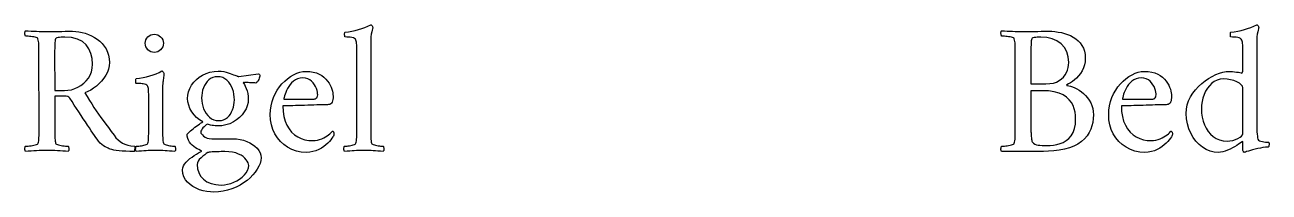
# Model space of a CAD drawing. Header units: millimetres. Extents: x -4 to 95, y -124 to 50.
# Drawn here: x 50.92 to 72.56, y -64.32 to -61.41 of the extents above; entities that cross this region are included whole.
import ezdxf

# ---------------------------------------------------------------- set-up
doc = ezdxf.new("R2010")
doc.units = ezdxf.units.MM
doc.layers.add('TEXT', color=5, linetype='Continuous')

msp = doc.modelspace()

# ---------------------------------------------------------------- linework, layer by layer
at = {"layer": 'TEXT'}
for points in [[(56.6903, -61.8419), (56.6902, -61.8233), (56.6899, -61.8028), (56.6894, -61.7805), (56.6887, -61.7565), (56.6872, -61.7328), (56.6843, -61.7117), (56.6799, -61.6932), (56.6742, -61.6774), (56.665, -61.6613), (56.6504, -61.6484), (56.6303, -61.6387), (56.6048, -61.6323), (56.5761, -61.628), (56.5464, -61.625), (56.5156, -61.6232), (56.4839, -61.6226), (56.4824, -61.6201), (56.481, -61.6125), (56.4799, -61.5999), (56.479, -61.5823), (56.4789, -61.5644), (56.4802, -61.5512), (56.483, -61.5426), (56.4871, -61.5387), (56.5464, -61.5309), (56.6048, -61.5206), (56.6625, -61.5076), (56.7194, -61.4919), (56.775, -61.4743), (56.829, -61.4552), (56.8815, -61.4348), (56.9323, -61.4129), (56.9386, -61.414), (56.9448, -61.4173), (56.9507, -61.4229), (56.9565, -61.4306), (56.9614, -61.4394), (56.9649, -61.448), (56.967, -61.4564), (56.9677, -61.4645), (56.9666, -61.469), (56.9633, -61.4823), (56.9578, -61.5044), (56.95, -61.5355), (56.9422, -61.5748), (56.9367, -61.6218), (56.9334, -61.6764), (56.9323, -61.7387), (56.9323, -63.2355), (56.9324, -63.2704), (56.9327, -63.304), (56.9332, -63.3365), (56.9339, -63.3677), (56.9354, -63.397), (56.9383, -63.4234), (56.9426, -63.447), (56.9484, -63.4677), (56.9537, -63.4756), (56.9633, -63.4831), (56.9771, -63.4901), (56.9952, -63.4968), (57.0157, -63.5027), (57.0371, -63.5077), (57.0593, -63.5116), (57.0823, -63.5145), (57.1039, -63.5166), (57.1222, -63.5181), (57.137, -63.5191), (57.1484, -63.5194), (57.1527, -63.527), (57.156, -63.5371), (57.1584, -63.5496), (57.1597, -63.5645), (57.1596, -63.5794), (57.1577, -63.5919), (57.1539, -63.602), (57.1484, -63.6097), (57.1014, -63.6066), (57.0573, -63.6036), (57.0159, -63.6009), (56.9774, -63.5984), (56.9391, -63.5963), (56.8984, -63.5948), (56.8552, -63.5939), (56.8097, -63.5935), (56.7656, -63.5939), (56.7238, -63.5948), (56.6842, -63.5963), (56.6468, -63.5984), (56.609, -63.6009), (56.5681, -63.6036), (56.5243, -63.6066), (56.4774, -63.6097), (56.4719, -63.602), (56.4681, -63.5919), (56.4662, -63.5794), (56.4661, -63.5645), (56.4674, -63.5496), (56.4698, -63.5371), (56.4731, -63.527), (56.4774, -63.5194), (56.4887, -63.5191), (56.5032, -63.5181), (56.521, -63.5166), (56.5419, -63.5145), (56.5643, -63.5116), (56.5863, -63.5077), (56.6079, -63.5027), (56.629, -63.4968), (56.6476, -63.4901), (56.6613, -63.4831), (56.6702, -63.4756), (56.6742, -63.4677), (56.6799, -63.447), (56.6843, -63.4234), (56.6872, -63.397), (56.6887, -63.3677), (56.6894, -63.3365), (56.6899, -63.304), (56.6902, -63.2704), (56.6903, -63.2355)], [(71.8661, -62.2194), (71.8931, -62.2201), (71.9226, -62.2222), (71.9544, -62.2257), (71.9887, -62.2306), (72.0212, -62.2362), (72.0476, -62.2415), (72.0679, -62.2467), (72.0823, -62.2516), (72.0893, -62.2476), (72.0944, -62.2355), (72.0974, -62.2153), (72.0984, -62.1871), (72.0984, -61.8419), (72.0983, -61.8233), (72.098, -61.8028), (72.0975, -61.7805), (72.0968, -61.7565), (72.0953, -61.7328), (72.0923, -61.7117), (72.088, -61.6932), (72.0823, -61.6774), (72.073, -61.6613), (72.0581, -61.6484), (72.0375, -61.6387), (72.0113, -61.6323), (71.9819, -61.628), (71.9516, -61.625), (71.9206, -61.6232), (71.8887, -61.6226), (71.8872, -61.6201), (71.8859, -61.6125), (71.8848, -61.5999), (71.8839, -61.5823), (71.8838, -61.5644), (71.8851, -61.5512), (71.8878, -61.5426), (71.8919, -61.5387), (71.9513, -61.5309), (72.0101, -61.5206), (72.0682, -61.5076), (72.1258, -61.4919), (72.1822, -61.4743), (72.2367, -61.4552), (72.2894, -61.4348), (72.3403, -61.4129), (72.3467, -61.414), (72.3528, -61.4173), (72.3588, -61.4229), (72.3645, -61.4306), (72.3695, -61.4394), (72.373, -61.448), (72.3751, -61.4564), (72.3758, -61.4645), (72.3747, -61.469), (72.3714, -61.4823), (72.3658, -61.5044), (72.3581, -61.5355), (72.3503, -61.5748), (72.3448, -61.6218), (72.3414, -61.6764), (72.3403, -61.7387), (72.3403, -63.0871), (72.3406, -63.1324), (72.3415, -63.1778), (72.343, -63.2235), (72.3452, -63.2694), (72.3481, -63.3118), (72.352, -63.3472), (72.357, -63.3755), (72.3629, -63.3968), (72.3737, -63.4128), (72.3899, -63.4254), (72.4116, -63.4346), (72.4387, -63.4403), (72.4668, -63.4441), (72.4915, -63.4472), (72.5128, -63.4497), (72.5306, -63.4516), (72.5365, -63.4516), (72.5411, -63.4516), (72.5446, -63.4516), (72.5468, -63.4516), (72.5497, -63.4539), (72.552, -63.4577), (72.5537, -63.4628), (72.5548, -63.4694), (72.5555, -63.4761), (72.556, -63.4819), (72.5564, -63.4866), (72.5565, -63.4903), (72.5561, -63.493), (72.5552, -63.498), (72.5537, -63.5051), (72.5516, -63.5145), (72.5487, -63.5237), (72.5448, -63.5302), (72.5398, -63.5342), (72.5339, -63.5355), (72.4926, -63.5383), (72.4496, -63.5435), (72.4047, -63.5512), (72.3581, -63.5613), (72.3122, -63.5725), (72.2698, -63.5835), (72.2307, -63.5943), (72.1952, -63.6048), (72.1653, -63.614), (72.1435, -63.6206), (72.1298, -63.6245), (72.1242, -63.6258), (72.1181, -63.6244), (72.1129, -63.6202), (72.1085, -63.6131), (72.1048, -63.6032), (72.102, -63.5923), (72.1, -63.5823), (72.0988, -63.573), (72.0984, -63.5645), (72.0984, -63.4548), (72.0978, -63.4427), (72.096, -63.4355), (72.0929, -63.4331), (72.0887, -63.4355), (72.0743, -63.4496), (72.0536, -63.4661), (72.0267, -63.4851), (71.9935, -63.5065), (71.9564, -63.5285), (71.9173, -63.5496), (71.8765, -63.5697), (71.8339, -63.5887), (71.7909, -63.6049), (71.7492, -63.6165), (71.7087, -63.6235), (71.6694, -63.6258), (71.5993, -63.6203), (71.531, -63.6036), (71.4646, -63.5759), (71.4, -63.5371), (71.3393, -63.4887), (71.2847, -63.4323), (71.2361, -63.3677), (71.1935, -63.2952), (71.159, -63.2162), (71.1343, -63.1327), (71.1195, -63.0445), (71.1145, -62.9516), (71.1193, -62.8755), (71.1335, -62.802), (71.1572, -62.7311), (71.1903, -62.6629), (71.2308, -62.5982), (71.2766, -62.5379), (71.3276, -62.4821), (71.3839, -62.4306), (71.4434, -62.3841), (71.5044, -62.3427), (71.5668, -62.3067), (71.6306, -62.2758), (71.6937, -62.2511), (71.754, -62.2335), (71.8115, -62.2229), (71.8661, -62.2194)], [(51.7484, -61.5226), (51.802, -61.5248), (51.8565, -61.5315), (51.9117, -61.5425), (51.9677, -61.5581), (52.0231, -61.5778), (52.0762, -61.6016), (52.1271, -61.6294), (52.1758, -61.6613), (52.2211, -61.6973), (52.2617, -61.7375), (52.2977, -61.782), (52.329, -61.8306), (52.3544, -61.8836), (52.3726, -61.9407), (52.3835, -62.0021), (52.3871, -62.0677), (52.3832, -62.1238), (52.3714, -62.179), (52.3517, -62.2335), (52.3242, -62.2871), (52.2905, -62.3387), (52.2524, -62.3871), (52.2099, -62.4323), (52.1629, -62.4742), (52.1132, -62.5117), (52.0625, -62.5435), (52.0108, -62.5698), (51.9581, -62.5903), (51.9996, -62.6583), (52.0403, -62.7234), (52.0802, -62.7857), (52.1194, -62.8452), (52.1585, -62.9031), (52.1984, -62.9609), (52.2391, -63.0184), (52.2806, -63.0758), (52.3238, -63.1346), (52.3694, -63.1964), (52.4173, -63.2612), (52.4677, -63.329), (52.5023, -63.3714), (52.5383, -63.4081), (52.5757, -63.4391), (52.6145, -63.4645), (52.6572, -63.4849), (52.706, -63.5008), (52.7612, -63.5123), (52.8226, -63.5194), (52.8278, -63.5272), (52.8306, -63.5379), (52.831, -63.5514), (52.829, -63.5677), (52.826, -63.5837), (52.8234, -63.596), (52.8212, -63.6046), (52.8194, -63.6097), (52.7436, -63.609), (52.6746, -63.6069), (52.6122, -63.6033), (52.5565, -63.5984), (52.5076, -63.5924), (52.4657, -63.5859), (52.4309, -63.5787), (52.4032, -63.571), (52.3855, -63.5636), (52.3645, -63.5544), (52.3403, -63.5434), (52.3129, -63.5306), (52.2841, -63.5142), (52.2556, -63.4923), (52.2276, -63.465), (52.2, -63.4323), (52.1883, -63.4163), (52.1726, -63.3944), (52.1528, -63.3663), (52.129, -63.3323), (52.102, -63.2931), (52.0726, -63.25), (52.0407, -63.2028), (52.0065, -63.1516), (51.9704, -63.0975), (51.9331, -63.0415), (51.8946, -62.9838), (51.8548, -62.9242), (51.8149, -62.864), (51.7758, -62.8044), (51.7375, -62.7455), (51.7, -62.6871), (51.6843, -62.6702), (51.6629, -62.6581), (51.6359, -62.6508), (51.6032, -62.6484), (51.4387, -62.6484), (51.4387, -63.2355), (51.4387, -63.2403), (51.4387, -63.2452), (51.4387, -63.25), (51.4387, -63.2548), (51.4387, -63.2597), (51.4387, -63.2645), (51.4387, -63.2694), (51.4387, -63.2742), (51.4388, -63.3041), (51.4391, -63.3327), (51.4396, -63.3598), (51.4403, -63.3855), (51.4416, -63.4094), (51.444, -63.431), (51.4473, -63.4505), (51.4516, -63.4677), (51.4573, -63.4756), (51.4677, -63.4831), (51.4831, -63.4901), (51.5032, -63.4968), (51.5262, -63.5027), (51.55, -63.5077), (51.5746, -63.5116), (51.6, -63.5145), (51.6238, -63.5166), (51.6435, -63.5181), (51.6593, -63.5191), (51.671, -63.5194), (51.6753, -63.527), (51.6786, -63.5371), (51.6809, -63.5496), (51.6823, -63.5645), (51.6822, -63.5794), (51.6802, -63.5919), (51.6765, -63.602), (51.671, -63.6097), (51.6231, -63.6066), (51.5762, -63.6036), (51.5303, -63.6009), (51.4855, -63.5984), (51.4408, -63.5963), (51.3956, -63.5948), (51.3497, -63.5939), (51.3032, -63.5935), (51.2579, -63.5939), (51.2121, -63.5948), (51.1659, -63.5963), (51.1194, -63.5984), (51.0724, -63.6009), (51.025, -63.6036), (50.9772, -63.6066), (50.929, -63.6097), (50.9235, -63.602), (50.9198, -63.5919), (50.9178, -63.5794), (50.9177, -63.5645), (50.9191, -63.5496), (50.9214, -63.5371), (50.9247, -63.527), (50.929, -63.5194), (50.9407, -63.5191), (50.9565, -63.5181), (50.9762, -63.5166), (51, -63.5145), (51.0255, -63.5116), (51.0504, -63.5077), (51.0747, -63.5027), (51.0984, -63.4968), (51.1191, -63.4901), (51.1343, -63.4831), (51.1441, -63.4756), (51.1484, -63.4677), (51.1541, -63.447), (51.1585, -63.4234), (51.1614, -63.397), (51.1629, -63.3677), (51.1636, -63.3365), (51.1641, -63.304), (51.1644, -63.2704), (51.1645, -63.2355), (51.1613, -61.8903), (51.1612, -61.8553), (51.1609, -61.8214), (51.1604, -61.7884), (51.1597, -61.7565), (51.1582, -61.7265), (51.1552, -61.6996), (51.1509, -61.6757), (51.1452, -61.6548), (51.1408, -61.6458), (51.131, -61.6379), (51.1158, -61.6313), (51.0952, -61.6258), (51.0716, -61.6213), (51.0476, -61.6173), (51.0232, -61.614), (50.9984, -61.6113), (50.9753, -61.6092), (50.956, -61.6077), (50.9406, -61.6068), (50.929, -61.6065), (50.9247, -61.5988), (50.9214, -61.5887), (50.9191, -61.5762), (50.9177, -61.5613), (50.9178, -61.5464), (50.9198, -61.5339), (50.9235, -61.5238), (50.929, -61.5161), (50.9771, -61.5178), (51.0246, -61.5198), (51.0715, -61.5219), (51.1177, -61.5242), (51.1636, -61.5263), (51.2093, -61.5278), (51.2547, -61.5287), (51.3, -61.529), (51.3477, -61.5288), (51.3972, -61.5282), (51.4485, -61.5272), (51.5016, -61.5258), (51.5576, -61.5244), (51.6173, -61.5234), (51.6809, -61.5228), (51.7484, -61.5226)], [(52.0935, -62.0968), (52.0866, -61.9982), (52.0657, -61.9089), (52.0309, -61.8288), (51.9823, -61.7581), (51.9172, -61.7002), (51.8335, -61.6589), (51.7309, -61.6341), (51.6097, -61.6258), (51.5932, -61.626), (51.573, -61.6266), (51.5489, -61.6276), (51.521, -61.629), (51.4943, -61.6319), (51.4738, -61.6371), (51.4596, -61.6448), (51.4516, -61.6548), (51.4459, -61.6719), (51.4415, -61.694), (51.4386, -61.7211), (51.4371, -61.7532), (51.4364, -61.788), (51.4359, -61.823), (51.4356, -61.8582), (51.4355, -61.8935), (51.4387, -62.5516), (51.6065, -62.5516), (51.667, -62.5481), (51.7262, -62.5375), (51.784, -62.5199), (51.8403, -62.4952), (51.8934, -62.4641), (51.9415, -62.4274), (51.9846, -62.3851), (52.0226, -62.3371), (52.0536, -62.284), (52.0758, -62.2262), (52.0891, -62.1638), (52.0935, -62.0968)], [(53.0097, -61.7323), (53.0126, -61.7011), (53.0214, -61.6722), (53.036, -61.6455), (53.0565, -61.621), (53.0809, -61.6005), (53.1077, -61.5859), (53.1366, -61.5771), (53.1677, -61.5742), (53.1989, -61.5771), (53.2278, -61.5859), (53.2545, -61.6005), (53.279, -61.621), (53.2995, -61.6455), (53.3141, -61.6722), (53.3229, -61.7011), (53.3258, -61.7323), (53.3229, -61.7634), (53.3141, -61.7923), (53.2995, -61.8191), (53.279, -61.8435), (53.2545, -61.864), (53.2278, -61.8786), (53.1989, -61.8874), (53.1677, -61.8903), (53.1366, -61.8874), (53.1077, -61.8786), (53.0809, -61.864), (53.0565, -61.8435), (53.036, -61.8191), (53.0214, -61.7923), (53.0126, -61.7634), (53.0097, -61.7323)], [(68.7242, -61.5226), (68.7778, -61.5241), (68.8323, -61.5286), (68.8875, -61.5362), (68.9435, -61.5468), (68.9988, -61.5607), (69.0516, -61.5782), (69.102, -61.5994), (69.15, -61.6242), (69.1946, -61.6531), (69.2347, -61.6867), (69.2704, -61.7249), (69.3016, -61.7677), (69.327, -61.8157), (69.3452, -61.8694), (69.356, -61.9286), (69.3597, -61.9935), (69.3561, -62.0518), (69.3456, -62.1073), (69.3279, -62.1599), (69.3032, -62.2097), (69.2738, -62.2558), (69.2419, -62.2976), (69.2077, -62.3349), (69.171, -62.3677), (69.1344, -62.396), (69.1004, -62.4194), (69.0691, -62.4379), (69.0403, -62.4516), (69.0367, -62.4548), (69.0355, -62.4581), (69.0367, -62.4613), (69.0403, -62.4645), (69.0706, -62.4681), (69.1032, -62.4758), (69.1383, -62.4875), (69.1758, -62.5032), (69.2144, -62.5229), (69.2528, -62.5464), (69.291, -62.5737), (69.329, -62.6048), (69.3652, -62.6396), (69.398, -62.6778), (69.4273, -62.7195), (69.4532, -62.7645), (69.4744, -62.8127), (69.4895, -62.8637), (69.4986, -62.9175), (69.5016, -62.9742), (69.4987, -63.0407), (69.4899, -63.1048), (69.4753, -63.1665), (69.4548, -63.2258), (69.4271, -63.2827), (69.3907, -63.3371), (69.3457, -63.3891), (69.2919, -63.4387), (69.231, -63.482), (69.1613, -63.5181), (69.0827, -63.5473), (68.9952, -63.5694), (68.9034, -63.5858), (68.8121, -63.598), (68.7212, -63.6059), (68.6306, -63.6097), (67.9048, -63.6097), (67.8993, -63.602), (67.8956, -63.5919), (67.8936, -63.5794), (67.8935, -63.5645), (67.8949, -63.5496), (67.8972, -63.5371), (67.9005, -63.527), (67.9048, -63.5194), (67.9165, -63.5191), (67.9323, -63.5181), (67.952, -63.5166), (67.9758, -63.5145), (68.0013, -63.5116), (68.0262, -63.5077), (68.0505, -63.5027), (68.0742, -63.4968), (68.0949, -63.4901), (68.1101, -63.4831), (68.1199, -63.4756), (68.1242, -63.4677), (68.1299, -63.447), (68.1343, -63.4234), (68.1372, -63.397), (68.1387, -63.3677), (68.1394, -63.3365), (68.1399, -63.304), (68.1402, -63.2704), (68.1403, -63.2355), (68.1403, -61.8903), (68.1402, -61.8553), (68.1399, -61.8214), (68.1394, -61.7884), (68.1387, -61.7565), (68.1372, -61.7265), (68.1343, -61.6996), (68.1299, -61.6757), (68.1242, -61.6548), (68.1199, -61.6458), (68.1101, -61.6379), (68.0949, -61.6313), (68.0742, -61.6258), (68.0505, -61.6213), (68.0262, -61.6173), (68.0013, -61.614), (67.9758, -61.6113), (67.952, -61.6092), (67.9323, -61.6077), (67.9165, -61.6068), (67.9048, -61.6065), (67.9005, -61.5988), (67.8972, -61.5887), (67.8949, -61.5762), (67.8935, -61.5613), (67.8936, -61.5464), (67.8956, -61.5339), (67.8993, -61.5238), (67.9048, -61.5161), (67.953, -61.5178), (68.0008, -61.5198), (68.0482, -61.5219), (68.0952, -61.5242), (68.1417, -61.5263), (68.1879, -61.5278), (68.2337, -61.5287), (68.279, -61.529), (68.3266, -61.5288), (68.3758, -61.5282), (68.4266, -61.5272), (68.479, -61.5258), (68.5343, -61.5244), (68.5935, -61.5234), (68.6569, -61.5228), (68.7242, -61.5226)], [(68.4145, -62.4355), (68.6758, -62.4355), (68.7433, -62.4321), (68.804, -62.4218), (68.8579, -62.4046), (68.9048, -62.3806), (68.9455, -62.3513), (68.9802, -62.3181), (69.0092, -62.2811), (69.0323, -62.2403), (69.0499, -62.1973), (69.0625, -62.1536), (69.0701, -62.1094), (69.0726, -62.0645), (69.0642, -61.9656), (69.0391, -61.8786), (68.9973, -61.8035), (68.9387, -61.7403), (68.8664, -61.6902), (68.7835, -61.6544), (68.6898, -61.633), (68.5855, -61.6258), (68.5691, -61.626), (68.5488, -61.6266), (68.5247, -61.6276), (68.4968, -61.629), (68.4701, -61.6319), (68.4496, -61.6371), (68.4354, -61.6448), (68.4274, -61.6548), (68.4231, -61.6696), (68.4198, -61.6879), (68.4174, -61.7099), (68.4161, -61.7355), (68.4154, -61.7633), (68.4149, -61.7919), (68.4146, -61.8214), (68.4145, -61.8516), (68.4145, -61.8579), (68.4145, -61.8637), (68.4145, -61.8692), (68.4145, -61.8742), (68.4145, -61.879), (68.4145, -61.8839), (68.4145, -61.8887), (68.4145, -61.8935)], [(53.3129, -63.2355), (53.313, -63.2704), (53.3133, -63.304), (53.3138, -63.3365), (53.3145, -63.3677), (53.316, -63.397), (53.319, -63.4234), (53.3233, -63.447), (53.329, -63.4677), (53.3344, -63.4756), (53.344, -63.4831), (53.3578, -63.4901), (53.3758, -63.4968), (53.3963, -63.5027), (53.4173, -63.5077), (53.439, -63.5116), (53.4613, -63.5145), (53.4823, -63.5166), (53.5, -63.5181), (53.5145, -63.5191), (53.5258, -63.5194), (53.5301, -63.527), (53.5335, -63.5371), (53.5358, -63.5496), (53.5371, -63.5645), (53.537, -63.5794), (53.5351, -63.5919), (53.5314, -63.602), (53.5258, -63.6097), (53.4789, -63.6066), (53.4351, -63.6036), (53.3943, -63.6009), (53.3565, -63.5984), (53.3189, -63.5963), (53.2786, -63.5948), (53.2358, -63.5939), (53.1903, -63.5935), (53.1462, -63.5939), (53.104, -63.5948), (53.0639, -63.5963), (53.0258, -63.5984), (52.9873, -63.6009), (52.946, -63.6036), (52.9018, -63.6066), (52.8548, -63.6097), (52.8493, -63.602), (52.8456, -63.5919), (52.8436, -63.5794), (52.8435, -63.5645), (52.8449, -63.5496), (52.8472, -63.5371), (52.8505, -63.527), (52.8548, -63.5194), (52.8662, -63.5191), (52.881, -63.5181), (52.8993, -63.5166), (52.921, -63.5145), (52.9441, -63.5116), (52.9665, -63.5077), (52.9884, -63.5027), (53.0097, -63.4968), (53.0282, -63.4901), (53.0419, -63.4831), (53.0508, -63.4756), (53.0548, -63.4677), (53.0606, -63.447), (53.0649, -63.4234), (53.0678, -63.397), (53.0694, -63.3677), (53.0701, -63.3365), (53.0706, -63.304), (53.0709, -63.2704), (53.071, -63.2355), (53.071, -62.6484), (53.0709, -62.631), (53.0706, -62.6113), (53.0701, -62.5891), (53.0694, -62.5645), (53.0678, -62.5401), (53.0649, -62.5185), (53.0606, -62.4998), (53.0548, -62.4839), (53.0478, -62.4705), (53.0363, -62.4593), (53.0204, -62.4503), (53, -62.4435), (52.9774, -62.4385), (52.9548, -62.4347), (52.9323, -62.4321), (52.9097, -62.4306), (52.8891, -62.4299), (52.8726, -62.4294), (52.8601, -62.4291), (52.8516, -62.429), (52.85, -62.4242), (52.8484, -62.4161), (52.8468, -62.4048), (52.8452, -62.3903), (52.8444, -62.3754), (52.8452, -62.3629), (52.8476, -62.3528), (52.8516, -62.3452), (52.9125, -62.3361), (52.9726, -62.325), (53.0319, -62.3119), (53.0903, -62.2968), (53.147, -62.2794), (53.2008, -62.2597), (53.2518, -62.2375), (53.3, -62.2129), (53.3064, -62.2141), (53.3125, -62.2177), (53.3184, -62.2238), (53.3242, -62.2323), (53.3291, -62.2415), (53.3327, -62.25), (53.3348, -62.2577), (53.3355, -62.2645), (53.3351, -62.2716), (53.3339, -62.2831), (53.3319, -62.299), (53.329, -62.3194), (53.3259, -62.3419), (53.323, -62.3645), (53.3203, -62.3871), (53.3177, -62.4097), (53.3156, -62.4304), (53.3141, -62.4476), (53.3132, -62.4611), (53.3129, -62.471)], [(54.5387, -63.3903), (54.6007, -63.3931), (54.6609, -63.4016), (54.7193, -63.4157), (54.7758, -63.4355), (54.8288, -63.4599), (54.8766, -63.4879), (54.9192, -63.5196), (54.9565, -63.5548), (54.9868, -63.5929), (55.0085, -63.6331), (55.0215, -63.6752), (55.0258, -63.7194), (55.0217, -63.7681), (55.0093, -63.8177), (54.9886, -63.8681), (54.9597, -63.9194), (54.9237, -63.9702), (54.8819, -64.0194), (54.8342, -64.0669), (54.7806, -64.1129), (54.722, -64.1559), (54.6589, -64.1948), (54.5913, -64.2293), (54.5194, -64.2597), (54.4442, -64.2844), (54.3669, -64.302), (54.2877, -64.3126), (54.2065, -64.3161), (54.1435, -64.3135), (54.0806, -64.3056), (54.0177, -64.2925), (53.9548, -64.2742), (53.8946, -64.2505), (53.8395, -64.2214), (53.7897, -64.1868), (53.7452, -64.1468), (53.7085, -64.1013), (53.6823, -64.0504), (53.6665, -63.9941), (53.6613, -63.9323), (53.6651, -63.8972), (53.6766, -63.8629), (53.6958, -63.8294), (53.7226, -63.7968), (53.7544, -63.7653), (53.7887, -63.7355), (53.8254, -63.7073), (53.8645, -63.6806), (53.903, -63.6565), (53.9379, -63.6355), (53.9692, -63.6177), (53.9968, -63.6032), (53.9691, -63.5923), (53.9407, -63.579), (53.9118, -63.5633), (53.8823, -63.5452), (53.8535, -63.5245), (53.827, -63.5012), (53.8027, -63.4753), (53.7806, -63.4468), (53.7623, -63.4158), (53.7492, -63.3827), (53.7413, -63.3473), (53.7387, -63.3097), (53.7547, -63.2928), (53.7738, -63.2746), (53.7959, -63.2549), (53.821, -63.2339), (53.8476, -63.2124), (53.8742, -63.1915), (53.9008, -63.1713), (53.9274, -63.1516), (53.9525, -63.1337), (53.9746, -63.1185), (53.9936, -63.1063), (54.0097, -63.0968), (53.9543, -63.0616), (53.9044, -63.0206), (53.86, -62.9737), (53.821, -62.921), (53.7892, -62.865), (53.7665, -62.8085), (53.7529, -62.7513), (53.7484, -62.6935), (53.7527, -62.6318), (53.7657, -62.5722), (53.7874, -62.5148), (53.8177, -62.4597), (53.8556, -62.4082), (53.9, -62.3617), (53.9508, -62.3203), (54.0081, -62.2839), (54.0705, -62.2542), (54.1367, -62.2331), (54.2068, -62.2204), (54.2806, -62.2161), (54.3302, -62.2178), (54.3758, -62.223), (54.4173, -62.2316), (54.4548, -62.2435), (54.4885, -62.2566), (54.5185, -62.2681), (54.545, -62.2783), (54.5677, -62.2871), (54.5876, -62.2942), (54.602, -62.2992), (54.611, -62.3022), (54.6145, -62.3032), (54.6166, -62.3036), (54.6214, -62.3048), (54.6287, -62.3069), (54.6387, -62.3097), (54.9774, -62.2613), (54.9901, -62.2669), (54.9992, -62.2742), (55.0046, -62.2831), (55.0065, -62.2935), (55.005, -62.3049), (55.0008, -62.3198), (54.9937, -62.338), (54.9839, -62.3597), (54.9724, -62.3811), (54.9605, -62.3988), (54.9482, -62.4126), (54.9355, -62.4226), (54.9155, -62.4211), (54.8944, -62.4198), (54.872, -62.4186), (54.8484, -62.4177), (54.825, -62.4168), (54.8032, -62.4157), (54.7831, -62.4144), (54.7645, -62.4129), (54.749, -62.4115), (54.7379, -62.4105), (54.7313, -62.4099), (54.729, -62.4097), (54.7234, -62.4103), (54.7194, -62.4121), (54.7169, -62.4151), (54.7161, -62.4194), (54.7241, -62.4301), (54.7351, -62.4496), (54.7491, -62.4777), (54.7661, -62.5145), (54.7824, -62.5574), (54.794, -62.6036), (54.8009, -62.6533), (54.8032, -62.7065), (54.7989, -62.7611), (54.7859, -62.8153), (54.7642, -62.8692), (54.7339, -62.9226), (54.696, -62.9735), (54.6516, -63.0198), (54.6008, -63.0614), (54.5435, -63.0984), (54.4811, -63.1287), (54.4149, -63.1504), (54.3449, -63.1634), (54.271, -63.1677), (54.2492, -63.1671), (54.2258, -63.1653), (54.2008, -63.1623), (54.1742, -63.1581), (54.1486, -63.1532), (54.1266, -63.1484), (54.1083, -63.1435), (54.0935, -63.1387), (54.0729, -63.151), (54.0528, -63.1653), (54.0334, -63.1817), (54.0145, -63.2), (53.9983, -63.2194), (53.9867, -63.2387), (53.9797, -63.2581), (53.9774, -63.2774), (53.9804, -63.2901), (53.9895, -63.3056), (54.0046, -63.324), (54.0258, -63.3452), (54.0528, -63.3649), (54.0855, -63.379), (54.1238, -63.3875), (54.1677, -63.3903)], [(54.2677, -62.3129), (54.2244, -62.3163), (54.1847, -62.3266), (54.1486, -62.3438), (54.1161, -62.3677), (54.0873, -62.397), (54.0621, -62.4298), (54.0405, -62.4663), (54.0226, -62.5065), (54.0085, -62.5488), (53.9984, -62.5919), (53.9923, -62.6359), (53.9903, -62.6806), (53.9925, -62.7286), (53.9992, -62.7758), (54.0103, -62.8222), (54.0258, -62.8677), (54.0456, -62.9109), (54.0694, -62.95), (54.0972, -62.9851), (54.129, -63.0161), (54.1647, -63.0415), (54.204, -63.0597), (54.247, -63.0706), (54.2935, -63.0742), (54.3354, -63.0709), (54.3738, -63.0609), (54.4088, -63.0443), (54.4403, -63.021), (54.4683, -62.9925), (54.4927, -62.9605), (54.5135, -62.9248), (54.5306, -62.8855), (54.5441, -62.8441), (54.5536, -62.802), (54.5594, -62.7594), (54.5613, -62.7161), (54.5593, -62.6666), (54.5532, -62.6181), (54.5431, -62.5707), (54.529, -62.5242), (54.5109, -62.4802), (54.4887, -62.4403), (54.4625, -62.4044), (54.4323, -62.3726), (54.3978, -62.3465), (54.3589, -62.3278), (54.3155, -62.3166), (54.2677, -62.3129)], [(55.4065, -62.8194), (55.4095, -62.9153), (55.4218, -63.0032), (55.4433, -63.0831), (55.4742, -63.1548), (55.5127, -63.2182), (55.5573, -63.273), (55.6079, -63.3191), (55.6645, -63.3565), (55.7254, -63.3854), (55.7887, -63.406), (55.8544, -63.4184), (55.9226, -63.4226), (55.9651, -63.4207), (56.0056, -63.4149), (56.0442, -63.4053), (56.0806, -63.3919), (56.1147, -63.376), (56.146, -63.3589), (56.1744, -63.3405), (56.2, -63.321), (56.2224, -63.3019), (56.2411, -63.2851), (56.2563, -63.2705), (56.2677, -63.2581), (56.2699, -63.2588), (56.273, -63.2609), (56.2771, -63.2644), (56.2823, -63.2694), (56.2872, -63.2755), (56.2907, -63.2827), (56.2928, -63.2908), (56.2935, -63.3), (56.2923, -63.3133), (56.2887, -63.3274), (56.2827, -63.3423), (56.2742, -63.3581), (56.2577, -63.3818), (56.2371, -63.4077), (56.2125, -63.4358), (56.1839, -63.4661), (56.1512, -63.4967), (56.1145, -63.5254), (56.0738, -63.5523), (56.029, -63.5774), (55.9804, -63.5986), (55.9282, -63.6137), (55.8724, -63.6228), (55.8129, -63.6258), (55.7236, -63.6204), (55.6395, -63.604), (55.5607, -63.5768), (55.4871, -63.5387), (55.42, -63.4913), (55.3605, -63.4363), (55.3087, -63.3736), (55.2645, -63.3032), (55.2292, -63.2268), (55.204, -63.146), (55.1889, -63.0607), (55.1839, -62.971), (55.1874, -62.8932), (55.198, -62.8181), (55.2156, -62.7457), (55.2403, -62.6758), (55.2708, -62.6095), (55.3056, -62.5476), (55.345, -62.4901), (55.3887, -62.4371), (55.4358, -62.389), (55.4851, -62.3464), (55.5366, -62.3092), (55.5903, -62.2774), (55.6448, -62.252), (55.6984, -62.2339), (55.7512, -62.223), (55.8032, -62.2194), (55.8711, -62.2224), (55.9327, -62.2315), (55.988, -62.2466), (56.0371, -62.2677), (56.0806, -62.2933), (56.1194, -62.3218), (56.1532, -62.353), (56.1823, -62.3871), (56.2069, -62.4226), (56.2274, -62.4581), (56.244, -62.4935), (56.2565, -62.529), (56.2656, -62.5631), (56.2722, -62.5944), (56.2761, -62.6228), (56.2774, -62.6484), (56.2764, -62.6804), (56.2734, -62.7089), (56.2683, -62.7337), (56.2613, -62.7548), (56.2514, -62.772), (56.2379, -62.7847), (56.2208, -62.7929), (56.2, -62.7968), (56.182, -62.7983), (56.1569, -62.7996), (56.1247, -62.8007), (56.0855, -62.8016), (56.0412, -62.8025), (55.994, -62.8036), (55.9436, -62.8049), (55.8903, -62.8065), (55.8357, -62.8081), (55.7815, -62.8097), (55.7276, -62.8113), (55.6742, -62.8129), (55.623, -62.8144), (55.5758, -62.8157), (55.5327, -62.8168), (55.4935, -62.8177), (55.4603, -62.8184), (55.4347, -62.819), (55.4167, -62.8193), (55.4065, -62.8194)], [(69.9887, -62.8194), (69.9917, -62.9153), (70.004, -63.0032), (70.0256, -63.0831), (70.0565, -63.1548), (70.095, -63.2182), (70.1395, -63.273), (70.1901, -63.3191), (70.2468, -63.3565), (70.3077, -63.3854), (70.371, -63.406), (70.4367, -63.4184), (70.5048, -63.4226), (70.5474, -63.4207), (70.5879, -63.4149), (70.6264, -63.4053), (70.6629, -63.3919), (70.697, -63.376), (70.7282, -63.3589), (70.7567, -63.3405), (70.7823, -63.321), (70.8046, -63.3019), (70.8234, -63.2851), (70.8385, -63.2705), (70.85, -63.2581), (70.8521, -63.2588), (70.8552, -63.2609), (70.8594, -63.2644), (70.8645, -63.2694), (70.8695, -63.2755), (70.873, -63.2827), (70.8751, -63.2908), (70.8758, -63.3), (70.8746, -63.3133), (70.871, -63.3274), (70.8649, -63.3423), (70.8565, -63.3581), (70.8399, -63.3818), (70.8194, -63.4077), (70.7948, -63.4358), (70.7661, -63.4661), (70.7335, -63.4967), (70.6968, -63.5254), (70.656, -63.5523), (70.6113, -63.5774), (70.5627, -63.5986), (70.5105, -63.6137), (70.4546, -63.6228), (70.3952, -63.6258), (70.3058, -63.6204), (70.2218, -63.604), (70.1429, -63.5768), (70.0694, -63.5387), (70.0022, -63.4913), (69.9427, -63.4363), (69.8909, -63.3736), (69.8468, -63.3032), (69.8115, -63.2268), (69.7863, -63.146), (69.7712, -63.0607), (69.7661, -62.971), (69.7697, -62.8932), (69.7802, -62.8181), (69.7979, -62.7457), (69.8226, -62.6758), (69.853, -62.6095), (69.8879, -62.5476), (69.9272, -62.4901), (69.971, -62.4371), (70.018, -62.389), (70.0673, -62.3464), (70.1189, -62.3092), (70.1726, -62.2774), (70.227, -62.252), (70.2806, -62.2339), (70.3335, -62.223), (70.3855, -62.2194), (70.4533, -62.2224), (70.5149, -62.2315), (70.5703, -62.2466), (70.6194, -62.2677), (70.6629, -62.2933), (70.7016, -62.3218), (70.7355, -62.353), (70.7645, -62.3871), (70.7891, -62.4226), (70.8097, -62.4581), (70.8262, -62.4935), (70.8387, -62.529), (70.8479, -62.5631), (70.8544, -62.5944), (70.8584, -62.6228), (70.8597, -62.6484), (70.8587, -62.6804), (70.8556, -62.7089), (70.8506, -62.7337), (70.8435, -62.7548), (70.8337, -62.772), (70.8202, -62.7847), (70.803, -62.7929), (70.7823, -62.7968), (70.7642, -62.7983), (70.7391, -62.7996), (70.707, -62.8007), (70.6677, -62.8016), (70.6235, -62.8025), (70.5762, -62.8036), (70.5259, -62.8049), (70.4726, -62.8065), (70.4179, -62.8081), (70.3637, -62.8097), (70.3099, -62.8113), (70.2565, -62.8129), (70.2052, -62.8144), (70.1581, -62.8157), (70.1149, -62.8168), (70.0758, -62.8177), (70.0425, -62.8184), (70.0169, -62.819), (69.999, -62.8193), (69.9887, -62.8194)], [(55.4226, -62.7032), (55.9355, -62.7032), (55.9495, -62.7022), (55.9625, -62.6992), (55.9745, -62.6942), (55.9855, -62.6871), (55.9949, -62.6774), (56.002, -62.6645), (56.007, -62.6484), (56.0097, -62.629), (56.0095, -62.6077), (56.0056, -62.5823), (55.9982, -62.5528), (55.9871, -62.5194), (55.9723, -62.4847), (55.9536, -62.4516), (55.9311, -62.4202), (55.9048, -62.3903), (55.8741, -62.3649), (55.8383, -62.3468), (55.7975, -62.3359), (55.7516, -62.3323), (55.7038, -62.3358), (55.6605, -62.3464), (55.6216, -62.364), (55.5871, -62.3887), (55.5566, -62.4179), (55.5294, -62.4492), (55.5057, -62.4825), (55.4855, -62.5177), (55.4683, -62.553), (55.454, -62.5863), (55.4425, -62.6175), (55.4339, -62.6468), (55.4277, -62.6715), (55.4238, -62.6891), (55.4221, -62.6997), (55.4226, -62.7032)], [(70.0048, -62.7032), (70.5177, -62.7032), (70.5318, -62.7022), (70.5448, -62.6992), (70.5568, -62.6942), (70.5677, -62.6871), (70.5771, -62.6774), (70.5843, -62.6645), (70.5892, -62.6484), (70.5919, -62.629), (70.5917, -62.6077), (70.5879, -62.5823), (70.5804, -62.5528), (70.5694, -62.5194), (70.5545, -62.4847), (70.5359, -62.4516), (70.5134, -62.4202), (70.4871, -62.3903), (70.4564, -62.3649), (70.4206, -62.3468), (70.3797, -62.3359), (70.3339, -62.3323), (70.2861, -62.3358), (70.2427, -62.3464), (70.2038, -62.364), (70.1694, -62.3887), (70.1388, -62.4179), (70.1117, -62.4492), (70.088, -62.4825), (70.0677, -62.5177), (70.0506, -62.553), (70.0363, -62.5863), (70.0248, -62.6175), (70.0161, -62.6468), (70.01, -62.6715), (70.006, -62.6891), (70.0043, -62.6997), (70.0048, -62.7032)], [(71.7629, -62.3516), (71.7053, -62.3564), (71.652, -62.3706), (71.6029, -62.3943), (71.5581, -62.4274), (71.5177, -62.468), (71.4823, -62.5141), (71.4516, -62.5656), (71.4258, -62.6226), (71.4053, -62.6831), (71.3907, -62.7452), (71.382, -62.8089), (71.379, -62.8742), (71.3823, -62.947), (71.3919, -63.0169), (71.4081, -63.0841), (71.4306, -63.1484), (71.4595, -63.2083), (71.4944, -63.2621), (71.5353, -63.3099), (71.5823, -63.3516), (71.6349, -63.3855), (71.6927, -63.4097), (71.7558, -63.4242), (71.8242, -63.429), (71.876, -63.4263), (71.925, -63.4181), (71.9712, -63.4045), (72.0145, -63.3855), (72.0512, -63.364), (72.0774, -63.3431), (72.0931, -63.3229), (72.0984, -63.3032), (72.0984, -62.5065), (72.092, -62.4793), (72.073, -62.4528), (72.0412, -62.4269), (71.9968, -62.4016), (71.9441, -62.3797), (71.8875, -62.3641), (71.8271, -62.3547), (71.7629, -62.3516)], [(68.4145, -62.5548), (68.4145, -63.2387), (68.4146, -63.2515), (68.4149, -63.2673), (68.4154, -63.2862), (68.4161, -63.3081), (68.4172, -63.3311), (68.419, -63.3536), (68.4213, -63.3755), (68.4242, -63.3968), (68.4276, -63.4159), (68.4315, -63.4315), (68.4357, -63.4433), (68.4403, -63.4516), (68.4598, -63.4692), (68.4827, -63.4831), (68.509, -63.4933), (68.5387, -63.5), (68.5717, -63.5042), (68.6077, -63.5073), (68.6467, -63.5091), (68.6887, -63.5097), (68.7481, -63.5075), (68.8069, -63.5008), (68.865, -63.4897), (68.9226, -63.4742), (68.9775, -63.4523), (69.0278, -63.4222), (69.0735, -63.3838), (69.1145, -63.3371), (69.1484, -63.2807), (69.1726, -63.2133), (69.1871, -63.1348), (69.1919, -63.0452), (69.1891, -62.986), (69.1806, -62.9278), (69.1665, -62.8707), (69.1468, -62.8145), (69.1191, -62.7612), (69.081, -62.7125), (69.0328, -62.6684), (68.9742, -62.629), (68.9033, -62.5966), (68.8181, -62.5734), (68.7186, -62.5595), (68.6048, -62.5548)], [(54.3935, -63.6129), (54.3767, -63.613), (54.3552, -63.6133), (54.3291, -63.6138), (54.2984, -63.6145), (54.2657, -63.6154), (54.2339, -63.6165), (54.2028, -63.6178), (54.1726, -63.6194), (54.1457, -63.6212), (54.1246, -63.6234), (54.1094, -63.626), (54.1, -63.629), (54.0732, -63.6468), (54.0444, -63.6677), (54.0135, -63.6919), (53.9806, -63.7194), (53.951, -63.7486), (53.9298, -63.7782), (53.9171, -63.8083), (53.9129, -63.8387), (53.9198, -63.9114), (53.9403, -63.9778), (53.9746, -64.038), (54.0226, -64.0919), (54.0831, -64.1364), (54.1548, -64.1681), (54.2379, -64.1872), (54.3323, -64.1935), (54.3871, -64.1905), (54.4419, -64.1815), (54.4968, -64.1663), (54.5516, -64.1452), (54.6042, -64.1192), (54.6524, -64.0895), (54.6962, -64.0563), (54.7355, -64.0194), (54.7679, -63.98), (54.7911, -63.9395), (54.805, -63.8978), (54.8097, -63.8548), (54.8071, -63.8316), (54.7992, -63.8069), (54.7861, -63.7807), (54.7677, -63.7532), (54.7437, -63.7259), (54.7137, -63.7004), (54.6776, -63.6767), (54.6355, -63.6548), (54.5865, -63.6365), (54.5298, -63.6234), (54.4655, -63.6155), (54.3935, -63.6129)]]:
    msp.add_lwpolyline(points, close=True, dxfattribs=at)

doc.saveas('drawing.dxf')
